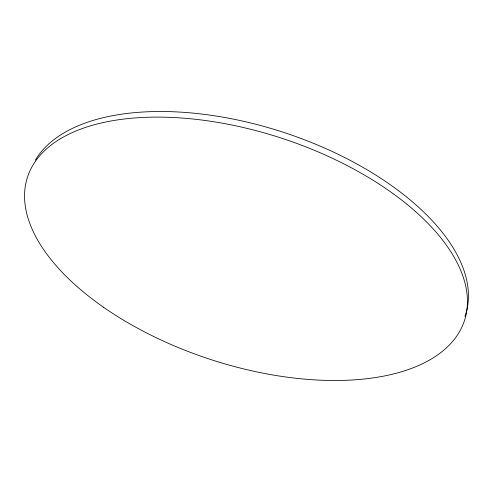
<?xml version="1.0" encoding="UTF-8"?>
<svg xmlns="http://www.w3.org/2000/svg" width="492" height="492" viewBox="0 0 492 492"><rect width="100%" height="100%" fill="white"/><g stroke="black" fill="none" stroke-linecap="round" stroke-linejoin="round"><path stroke-width="0.74" d="M35.43 160.072A229.186 116.936 18.2 0 1 297.519 137.176A229.186 116.936 18.2 0 1 465.002 316.418M103.406 307.156A229.961 116.204 18.2 0 0 464.024 321.873A229.961 116.204 18.2 0 0 170.552 117.379A229.961 116.204 18.2 0 0 103.406 307.156"/></g></svg>
